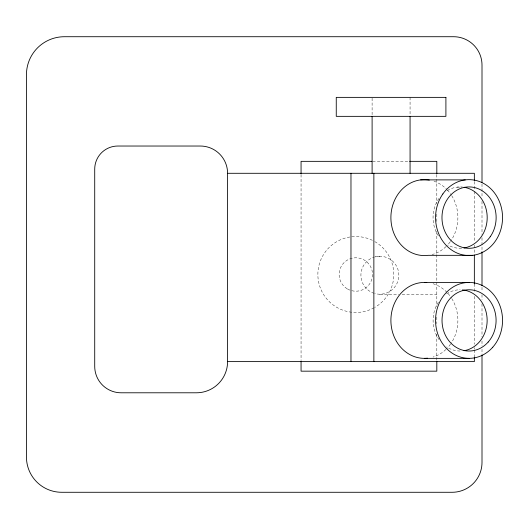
<?xml version="1.0" encoding="UTF-8"?>
<svg xmlns="http://www.w3.org/2000/svg" width="529" height="529" viewBox="0 0 529 529"><rect width="100%" height="100%" fill="white"/><g stroke="black" fill="none" stroke-linecap="round" stroke-linejoin="round"><path stroke-width="0.4" stroke-dasharray="2.65 1.98" d="M379.868 256.254L374.955 256.902A18.984 18.984 0 0 1 398.853 275.239A18.984 18.984 0 0 1 374.955 293.569M372.667 161.345L409.677 161.345M457.069 187.121L461.936 187.121M379.868 294.217L398.853 294.217M402.152 294.217L436.815 294.217M482.005 184.059L482.005 197.277M482.005 201.404L482.005 234.446M482.005 237.746L482.005 250.964M482.005 287.307L482.005 291.439M482.005 294.739L482.005 299.698M482.005 303.825L482.005 336.867M482.005 341L482.005 345.953M482.005 349.259L482.005 354.212M474.348 181.553L474.348 190.638M474.348 191.465L474.348 241.846M474.348 245.152L474.348 254.237M474.348 283.974L474.348 293.059M474.348 296.359L474.348 344.267M474.348 347.573L474.348 349.226M474.348 350.053L474.348 357.485M436.815 174.55L436.815 203.434M436.815 214.166L436.815 221.591M436.815 231.497L436.815 306.496M436.815 317.136L436.815 323.688M436.815 334.328L436.815 360.52M410.068 97.369L410.068 114.7M372.105 98.196L372.105 114.7M301.061 174.563L301.061 360.428M374.168 293.337A18.984 18.984 0 0 1 374.168 257.134M374.81 241.621A37.962 37.962 0 0 1 374.81 307.375M374.096 307.779A37.962 37.962 0 0 1 317.863 274.498A37.962 37.962 0 0 1 374.096 241.217M433.059 283.729A37.962 33.499 -90 0 1 447.025 292.418M448.076 293.555A37.962 33.499 -90 0 1 451.402 297.953M451.832 298.634A37.962 33.499 -90 0 1 450.966 343.506M450.51 344.167A37.962 33.499 -90 0 1 446.483 348.935M445.927 349.477A37.962 33.499 -90 0 1 433.059 357.068M434.018 181.249A37.962 33.499 -90 0 1 446.912 189.508M447.448 190.076A37.962 33.499 -90 0 1 451.323 195.036M451.746 195.704A37.962 33.499 -90 0 1 450.596 241.25M450.139 241.885A37.962 33.499 -90 0 1 446.569 246.058M446.013 246.6A37.962 33.499 -90 0 1 432.087 254.555M460.118 351.031A30.629 27.025 -90 0 1 446.608 346.925M439.116 339.678A30.629 27.025 -90 0 1 439.116 301.12M446.608 293.873A30.629 27.025 -90 0 1 460.118 289.766M461.612 248.246A30.682 27.072 -90 0 1 447.898 244.987M438.349 235.848A30.682 27.072 -90 0 1 438.938 198.494M447.349 190.552A30.682 27.072 -90 0 1 462.577 187.048M347.474 288.973A16.716 16.716 0 0 0 372.542 274.498A16.716 16.716 0 0 0 347.474 260.023A16.716 16.716 0 0 0 347.474 288.973"/><path stroke-width="0.79" d="M371.847 161.345L301.061 161.345L301.061 173.737M409.677 161.345L436.815 161.345L436.815 173.724M474.348 357.485L474.348 361.611L227.589 361.611A31.178 31.178 0 0 1 196.411 392.789L121.115 392.789A26.397 26.397 0 0 1 94.717 366.392L94.717 169.135A23.104 23.104 0 0 1 117.828 146.03L200.326 146.03A27.263 27.263 0 0 1 227.589 173.294L474.348 173.294L474.348 180.726M420.608 179.886L465.275 179.886M472.833 255.328L428.166 255.328A37.962 33.499 -90 0 1 390.898 216.93A37.962 33.499 -90 0 1 429.35 180.065M424.39 282.433L469.051 282.433M424.39 358.364L469.051 358.364M482.005 182.406L482.005 65.113A28.394 28.394 0 0 0 453.611 36.719L64.419 36.719A37.969 37.969 0 0 0 26.45 74.695L26.45 457.036A35.245 35.245 0 0 0 61.695 492.281L452.143 492.281A29.862 29.862 0 0 0 482.005 462.419L482.005 355.038M482.005 251.791L482.005 285.653M474.348 255.064L474.348 283.974M436.815 361.34L436.815 371.166L301.061 371.166L301.061 361.247M410.068 116.347L410.068 173.294M373.864 173.294L373.864 361.611M372.105 116.347L372.105 173.294M350.972 173.294L350.972 361.611M227.589 173.294L227.589 361.611M427.564 358.193A37.962 33.499 -90 0 1 390.898 320.852A37.962 33.499 -90 0 1 426.771 282.532M462.472 289.885A30.629 27.025 -90 0 1 487.136 319.503A30.629 27.025 -90 0 1 464.039 350.707M464.131 187.259A30.682 27.072 -90 0 1 487.196 217.71A30.682 27.072 -90 0 1 463.953 247.982M445.907 97.369L336.259 97.369L336.259 116.347L445.907 116.347L445.907 97.369M442.846 193.964A37.962 33.499 90 0 0 464.092 255.15A37.962 33.499 90 0 0 500.222 203.705A37.962 33.499 90 0 0 442.846 193.964M490.238 236.721A30.682 27.072 -90 0 0 473.065 187.259A30.682 27.072 -90 0 0 443.857 228.845A30.682 27.072 -90 0 0 490.238 236.721M492.737 347.242A37.962 33.499 -90 0 0 477.72 283.729A37.962 33.499 -90 0 0 436.696 330.222A37.962 33.499 -90 0 0 492.737 347.242M488.168 342.058A30.629 27.025 -90 0 0 476.047 290.811A30.629 27.025 -90 0 0 442.945 328.324A30.629 27.025 -90 0 0 488.168 342.058"/></g></svg>
